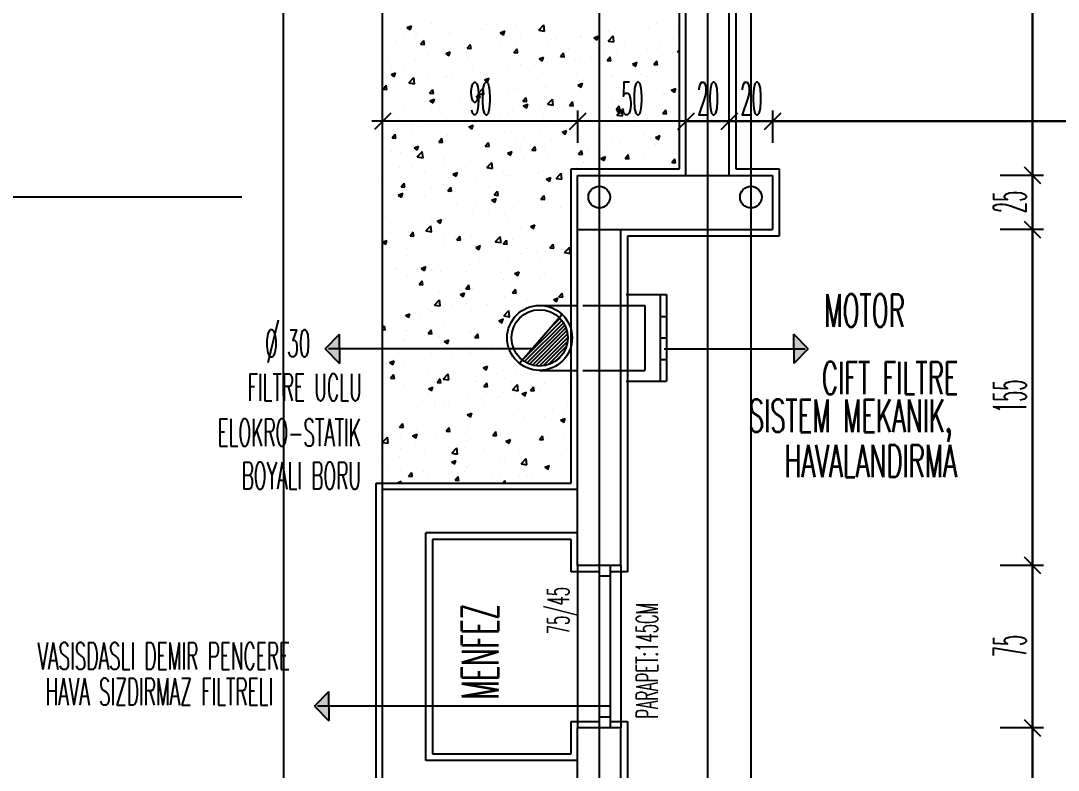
# Model space of a CAD drawing. Extents: x 78 to 306, y -397 to 18.
# Drawn here: x 271.0877 to 271.1835, y -396.6645 to -396.5953 of the extents above; entities that cross this region are included whole.
import ezdxf

# ---------------------------------------------------------------- set-up
doc = ezdxf.new("R2010")
doc.units = 0
doc.header["$LTSCALE"] = 0.5
doc.header["$MEASUREMENT"] = 0
doc.linetypes.add('DASHDOT2', pattern=[0.5, 0.25, -0.125, 0, -0.125])
doc.linetypes.add('DASHED', pattern=[0.75, 0.5, -0.25])
doc.layers.get('0').update_dxf_attribs({"linetype": 'CONTINUOUS'})
for name, color, linetype in [('AKS', 5, 'DASHDOT2'), ('ASHADE', 7, 'CONTINUOUS'), ('DUVAR', 6, 'CONTINUOUS'), ('INS.YAKL.', 30, 'CONTINUOUS'), ('KAPI', 1, 'CONTINUOUS'), ('KOLON', 4, 'CONTINUOUS'), ('MERDIVEN', 3, 'CONTINUOUS'), ('OLCU', 31, 'CONTINUOUS'), ('SIVA', 7, 'CONTINUOUS'), ('TARAMA', 8, 'CONTINUOUS')]:
    doc.layers.add(name, color=color, linetype=linetype)
doc.styles.add('ICMEKAN', font='romans.shx', dxfattribs={"width": 0.55, "height": 0.2})
doc.styles.add('OLCU', font='romans.shx', dxfattribs={"width": 0.6, "height": 0.125})
doc.styles.add('OLCUIC', font='ROMANS.SHX', dxfattribs={"width": 0.4, "height": 0.15})

msp = doc.modelspace()

# ---------------------------------------------------------------- hatches: boundary and pattern name
at = {"layer": 'KAPI', "ltscale": 1.4}
for points in [[(271.117177, -396.624202), (271.117177, -396.62556), (271.117177, -396.626918), (271.115847, -396.62556)], [(271.159111, -396.624202), (271.159111, -396.62556), (271.159111, -396.626918), (271.160441, -396.62556)], [(271.116177, -396.657202), (271.116177, -396.65856), (271.116177, -396.659918), (271.114847, -396.65856)]]:
    msp.add_hatch(color=256, dxfattribs=at).paths.add_polyline_path(points)

# ---------------------------------------------------------------- linework, layer by layer
at = {"color": 0, "linetype": 'ByBlock'}
for p, q in [((271.121894, -396.60381), (271.120394, -396.60531)), ((271.138394, -396.60531), (271.139894, -396.60381)), ((271.139894, -396.60381), (271.138394, -396.60531)), ((271.148394, -396.60531), (271.149894, -396.60381)), ((271.149894, -396.60381), (271.148394, -396.60531)), ((271.153894, -396.60381), (271.152394, -396.60531)), ((271.152394, -396.60531), (271.153894, -396.60381)), ((271.157894, -396.60381), (271.156394, -396.60531)), ((271.156394, -396.60531), (271.157894, -396.60381)), ((271.180394, -396.60881), (271.181894, -396.61031)), ((271.181894, -396.61031), (271.180394, -396.60881)), ((271.180394, -396.61381), (271.181894, -396.61531)), ((271.181894, -396.61531), (271.180394, -396.61381)), ((271.180394, -396.64481), (271.181894, -396.64631)), ((271.181894, -396.64631), (271.180394, -396.64481)), ((271.180394, -396.65981), (271.181894, -396.66131)), ((271.181894, -396.66131), (271.180394, -396.65981))]:
    msp.add_line(p, q, dxfattribs=at)
at = {"layer": 'AKS'}
for p, q in [((271.151144, -396.35156), (271.151144, -396.83956)), ((271.141144, -396.35556), (271.141144, -396.83556)), ((271.155144, -396.35556), (271.155144, -396.83556)), ((271.333144, -396.61156), (271.037144, -396.61156))]:
    msp.add_line(p, q, dxfattribs=at)
at = {"layer": 'ASHADE'}
for centre in [(271.141144, -396.61156), (271.155144, -396.61156)]:
    msp.add_circle(centre, 0.001, dxfattribs=at)
at = {"layer": 'DUVAR'}
for p, q in [((271.149144, -396.60956), (271.149144, -396.47156)), ((271.153144, -396.60956), (271.153144, -396.55456)), ((271.139144, -396.64556), (271.139144, -396.61456)), ((271.143144, -396.64556), (271.143144, -396.61456)), ((271.121144, -396.66756), (271.121144, -396.63856)), ((271.139144, -396.63856), (271.121144, -396.63856)), ((271.125144, -396.66356), (271.125144, -396.64256)), ((271.139144, -396.64256), (271.125144, -396.64256)), ((271.143144, -396.64556), (271.139144, -396.64556)), ((271.139144, -396.69356), (271.139144, -396.66056)), ((271.143144, -396.66056), (271.139144, -396.66056)), ((271.143144, -396.69356), (271.143144, -396.66056)), ((271.139144, -396.66356), (271.125144, -396.66356))]:
    msp.add_line(p, q, dxfattribs=at)
at = {"layer": 'INS.YAKL.', "linetype": 'DASHED', "ltscale": 0.5}
msp.add_line((271.112061, -396.893402), (271.11197, -396.458667), dxfattribs=at)
at = {"layer": 'KAPI'}
for p, q in [((271.143644, -396.62056), (271.147351, -396.62056)), ((271.14676, -396.62056), (271.14676, -396.62856)), ((271.147351, -396.62056), (271.147351, -396.62856)), ((271.14676, -396.622571), (271.147351, -396.622571)), ((271.110587, -396.626826), (271.11154, -396.62289)), ((271.14676, -396.62456), (271.147351, -396.62456)), ((271.14676, -396.626549), (271.147351, -396.626549)), ((271.143644, -396.62856), (271.147351, -396.62856)), ((271.139144, -396.64556), (271.139144, -396.66056)), ((271.141144, -396.64556), (271.141144, -396.66056)), ((271.142144, -396.64556), (271.142144, -396.66056)), ((271.143144, -396.64556), (271.143144, -396.66056)), ((271.142144, -396.64656), (271.141144, -396.64656)), ((271.142144, -396.65956), (271.141144, -396.65956))]:
    msp.add_line(p, q, dxfattribs=at)
at = {"layer": 'KAPI', "ltscale": 1.4}
for p, q in [((271.115847, -396.62556), (271.117177, -396.624202)), ((271.117177, -396.62556), (271.117177, -396.624202)), ((271.159111, -396.62556), (271.159111, -396.624202)), ((271.160441, -396.62556), (271.159111, -396.624202)), ((271.115847, -396.62556), (271.117177, -396.626918)), ((271.135144, -396.62556), (271.116144, -396.62556)), ((271.117177, -396.62556), (271.117177, -396.626918)), ((271.147144, -396.62556), (271.160144, -396.62556)), ((271.159111, -396.62556), (271.159111, -396.626918)), ((271.160441, -396.62556), (271.159111, -396.626918)), ((271.114847, -396.65856), (271.116177, -396.657202)), ((271.116177, -396.65856), (271.116177, -396.657202)), ((271.114847, -396.65856), (271.116177, -396.659918)), ((271.142144, -396.65856), (271.115144, -396.65856)), ((271.116177, -396.65856), (271.116177, -396.659918))]:
    msp.add_line(p, q, dxfattribs=at)
at = {"layer": 'KOLON'}
for p, q in [((271.139144, -396.61456), (271.139144, -396.60956)), ((271.139144, -396.60956), (271.157144, -396.60956)), ((271.157144, -396.60956), (271.157144, -396.61456)), ((271.139144, -396.61456), (271.157144, -396.61456))]:
    msp.add_line(p, q, dxfattribs=at)
at = {"layer": 'MERDIVEN'}
msp.add_line((271.121144, -396.63856), (271.121144, -396.59156), dxfattribs=at)
msp.add_circle((271.135644, -396.62456), 0.003, dxfattribs=at)
at = {"layer": 'OLCU', "ltscale": 1.4}
for p, q in [((271.181144, -396.45656), (271.181144, -396.73456)), ((271.181144, -396.60956), (271.181144, -396.55456)), ((271.139144, -396.60356), (271.139144, -396.60656)), ((271.157144, -396.60356), (271.157144, -396.60656)), ((271.547144, -396.60456), (271.120144, -396.60456)), ((271.139144, -396.60456), (271.121144, -396.60456)), ((271.149144, -396.60456), (271.139144, -396.60456)), ((271.149144, -396.60456), (271.153144, -396.60456)), ((271.153144, -396.60456), (271.157144, -396.60456)), ((271.157144, -396.60456), (271.230144, -396.60456)), ((271.182144, -396.60956), (271.178144, -396.60956)), ((271.181144, -396.61456), (271.181144, -396.60956)), ((271.182144, -396.61456), (271.178144, -396.61456)), ((271.181144, -396.64556), (271.181144, -396.61456)), ((271.182144, -396.64556), (271.178144, -396.64556)), ((271.181144, -396.66056), (271.181144, -396.64556)), ((271.182144, -396.66056), (271.178144, -396.66056)), ((271.181144, -396.69356), (271.181144, -396.66056))]:
    msp.add_line(p, q, dxfattribs=at)
at = {"layer": 'SIVA', "ltscale": 1.4}
for p, q in [((271.148544, -396.60896), (271.148544, -396.47156)), ((271.153744, -396.55516), (271.153744, -396.60896)), ((271.138544, -396.61456), (271.138544, -396.60896)), ((271.138544, -396.60896), (271.148544, -396.60896)), ((271.153744, -396.60896), (271.157744, -396.60896)), ((271.157744, -396.60896), (271.157744, -396.61516)), ((271.138544, -396.63796), (271.138544, -396.61456)), ((271.157744, -396.61516), (271.143744, -396.61516)), ((271.143744, -396.61516), (271.143744, -396.64616)), ((271.120544, -396.66816), (271.120544, -396.63796)), ((271.120544, -396.63796), (271.138544, -396.63796)), ((271.138544, -396.64316), (271.125744, -396.64316)), ((271.125744, -396.64316), (271.125744, -396.66296)), ((271.138544, -396.64616), (271.138544, -396.64316)), ((271.141144, -396.64616), (271.138544, -396.64616)), ((271.143744, -396.64616), (271.142144, -396.64616)), ((271.138544, -396.66296), (271.138544, -396.65996)), ((271.138544, -396.65996), (271.141144, -396.65996)), ((271.142144, -396.65996), (271.143744, -396.65996)), ((271.143744, -396.65996), (271.143744, -396.69296)), ((271.125744, -396.66296), (271.138544, -396.66296))]:
    msp.add_line(p, q, dxfattribs=at)
at = {"layer": 'TARAMA'}
for p, q in [((271.121172, -396.595317), (271.121172, -396.595317)), ((271.123388, -396.595904), (271.123808, -396.595743)), ((271.123388, -396.595904), (271.123687, -396.596105)), ((271.123681, -396.596107), (271.123802, -396.595744)), ((271.125701, -396.595582), (271.125701, -396.595582)), ((271.128455, -396.595901), (271.128455, -396.595901)), ((271.130728, -396.595602), (271.130728, -396.595602)), ((271.133443, -396.595608), (271.133443, -396.595608)), ((271.135565, -396.596159), (271.136032, -396.595672)), ((271.136093, -396.596242), (271.136027, -396.595672)), ((271.144277, -396.595976), (271.144277, -396.595976)), ((271.145678, -396.595926), (271.145678, -396.595926)), ((271.146448, -396.595558), (271.146448, -396.595558)), ((271.148066, -396.595478), (271.148066, -396.595478)), ((271.122202, -396.596183), (271.122202, -396.596183)), ((271.123164, -396.596597), (271.123164, -396.596597)), ((271.124215, -396.596864), (271.124215, -396.596864)), ((271.124253, -396.59646), (271.124253, -396.59646)), ((271.126953, -396.596098), (271.126953, -396.596098)), ((271.127296, -396.596442), (271.127296, -396.596442)), ((271.127456, -396.596596), (271.127456, -396.596596)), ((271.130326, -396.596058), (271.130326, -396.596058)), ((271.130659, -396.596731), (271.130659, -396.596731)), ((271.132011, -396.596385), (271.132431, -396.596223)), ((271.132011, -396.596385), (271.132309, -396.596586)), ((271.132304, -396.596587), (271.132425, -396.596225)), ((271.133862, -396.596866), (271.133862, -396.596866)), ((271.135565, -396.596159), (271.136099, -396.596242)), ((271.13945, -396.59676), (271.13945, -396.59676)), ((271.139481, -396.596799), (271.139481, -396.596799)), ((271.140502, -396.596473), (271.140502, -396.596473)), ((271.140634, -396.596865), (271.141054, -396.596704)), ((271.140634, -396.596865), (271.140932, -396.597066)), ((271.140926, -396.597068), (271.141048, -396.596705)), ((271.141969, -396.597152), (271.142436, -396.596665)), ((271.142004, -396.596276), (271.142004, -396.596276)), ((271.142496, -396.597235), (271.14243, -396.596665)), ((271.142597, -396.596349), (271.142597, -396.596349)), ((271.142949, -396.596159), (271.142949, -396.596159)), ((271.147886, -396.596876), (271.147886, -396.596876)), ((271.122315, -396.597131), (271.122315, -396.597131)), ((271.124657, -396.597451), (271.124946, -396.597107)), ((271.124657, -396.597451), (271.125015, -396.597483)), ((271.125009, -396.597484), (271.12494, -396.597108)), ((271.125518, -396.597266), (271.125518, -396.597266)), ((271.128721, -396.597402), (271.128721, -396.597402)), ((271.12896, -396.597828), (271.129249, -396.597483)), ((271.12896, -396.597828), (271.129319, -396.597859)), ((271.129313, -396.59786), (271.129244, -396.597484)), ((271.131924, -396.597537), (271.131924, -396.597537)), ((271.132939, -396.597469), (271.132939, -396.597469)), ((271.133264, -396.598204), (271.133553, -396.59786)), ((271.13337, -396.597605), (271.13337, -396.597605)), ((271.133617, -396.598237), (271.133547, -396.597861)), ((271.134441, -396.597271), (271.134441, -396.597271)), ((271.135127, -396.597672), (271.135127, -396.597672)), ((271.135951, -396.59736), (271.135951, -396.59736)), ((271.13645, -396.597183), (271.13645, -396.597183)), ((271.136713, -396.596972), (271.136713, -396.596972)), ((271.137065, -396.597002), (271.137065, -396.597002)), ((271.13833, -396.597808), (271.13833, -396.597808)), ((271.140268, -396.597137), (271.140268, -396.597137)), ((271.141969, -396.597152), (271.142502, -396.597235)), ((271.143471, -396.597272), (271.143471, -396.597272)), ((271.144387, -396.597476), (271.144387, -396.597476)), ((271.146488, -396.597844), (271.146488, -396.597844)), ((271.146674, -396.597408), (271.146674, -396.597408)), ((271.14799, -396.597646), (271.14799, -396.597646)), ((271.124142, -396.598862), (271.124142, -396.598862)), ((271.125375, -396.598465), (271.125375, -396.598465)), ((271.126877, -396.598267), (271.126877, -396.598267)), ((271.12697, -396.59832), (271.12739, -396.598159)), ((271.12697, -396.59832), (271.127268, -396.598521)), ((271.127223, -396.598439), (271.127223, -396.598439)), ((271.127262, -396.598522), (271.127384, -396.59816)), ((271.128952, -396.598562), (271.128952, -396.598562)), ((271.129149, -396.597968), (271.129149, -396.597968)), ((271.130253, -396.598055), (271.130253, -396.598055)), ((271.132452, -396.597961), (271.132452, -396.597961)), ((271.133264, -396.598204), (271.133622, -396.598236)), ((271.135592, -396.5988), (271.136012, -396.598639)), ((271.135592, -396.5988), (271.135891, -396.599002)), ((271.135885, -396.599003), (271.136007, -396.59864)), ((271.137388, -396.598678), (271.137388, -396.598678)), ((271.137567, -396.598581), (271.137857, -396.598236)), ((271.137567, -396.598581), (271.137926, -396.598612)), ((271.13792, -396.598613), (271.137851, -396.598237)), ((271.138924, -396.59884), (271.138924, -396.59884)), ((271.139408, -396.598796), (271.139408, -396.598796)), ((271.140426, -396.598642), (271.140426, -396.598642)), ((271.140887, -396.598077), (271.140887, -396.598077)), ((271.141533, -396.597943), (271.141533, -396.597943)), ((271.141871, -396.598957), (271.14216, -396.598613)), ((271.142224, -396.59899), (271.142154, -396.598614)), ((271.142524, -396.598346), (271.142524, -396.598346)), ((271.142698, -396.598343), (271.142698, -396.598343)), ((271.144736, -396.598078), (271.144736, -396.598078)), ((271.145605, -396.597924), (271.145605, -396.597924)), ((271.147939, -396.598214), (271.147939, -396.598214)), ((271.148372, -396.598145), (271.148544, -396.597966)), ((271.148372, -396.598145), (271.148544, -396.598172)), ((271.121586, -396.598964), (271.121586, -396.598964)), ((271.121954, -396.599763), (271.121954, -396.599763)), ((271.12306, -396.59951), (271.12306, -396.59951)), ((271.125453, -396.599162), (271.125453, -396.599162)), ((271.126262, -396.599646), (271.126262, -396.599646)), ((271.129465, -396.599781), (271.129465, -396.599781)), ((271.132862, -396.599638), (271.132862, -396.599638)), ((271.133297, -396.599603), (271.133297, -396.599603)), ((271.133889, -396.599278), (271.133889, -396.599278)), ((271.135135, -396.599339), (271.135135, -396.599339)), ((271.136377, -396.59918), (271.136377, -396.59918)), ((271.141871, -396.598957), (271.142229, -396.598989)), ((271.144215, -396.599281), (271.144635, -396.59912)), ((271.144215, -396.599281), (271.144514, -396.599482)), ((271.144508, -396.599483), (271.144629, -396.599121)), ((271.146174, -396.599334), (271.146464, -396.598989)), ((271.146174, -396.599334), (271.146533, -396.599365)), ((271.146527, -396.599366), (271.146458, -396.59899)), ((271.146678, -396.599576), (271.146678, -396.599576)), ((271.121928, -396.600255), (271.122348, -396.600094)), ((271.121928, -396.600255), (271.122227, -396.600456)), ((271.122221, -396.600458), (271.122343, -396.600095)), ((271.123554, -396.60101), (271.124021, -396.600523)), ((271.124082, -396.601093), (271.124015, -396.600523)), ((271.125299, -396.600634), (271.125299, -396.600634)), ((271.126891, -396.60048), (271.126891, -396.60048)), ((271.12715, -396.600437), (271.12715, -396.600437)), ((271.127571, -396.600335), (271.127571, -396.600335)), ((271.13018, -396.600053), (271.13018, -396.600053)), ((271.13039, -396.599879), (271.13039, -396.599879)), ((271.130551, -396.600736), (271.130971, -396.600574)), ((271.130551, -396.600736), (271.130849, -396.600937)), ((271.130844, -396.600938), (271.130965, -396.600576)), ((271.13136, -396.599836), (271.13136, -396.599836)), ((271.132668, -396.599916), (271.132668, -396.599916)), ((271.135871, -396.600052), (271.135871, -396.600052)), ((271.139074, -396.600187), (271.139074, -396.600187)), ((271.13968, -396.600777), (271.13968, -396.600777)), ((271.14112, -396.600709), (271.14112, -396.600709)), ((271.142277, -396.600322), (271.142277, -396.600322)), ((271.142451, -396.600344), (271.142451, -396.600344)), ((271.143179, -396.600177), (271.143179, -396.600177)), ((271.144909, -396.600211), (271.144909, -396.600211)), ((271.14548, -396.600458), (271.14548, -396.600458)), ((271.145532, -396.599921), (271.145532, -396.599921)), ((271.146411, -396.600013), (271.146411, -396.600013)), ((271.121186, -396.601588), (271.121475, -396.601243)), ((271.121186, -396.601588), (271.121544, -396.601619)), ((271.121538, -396.601621), (271.121469, -396.601244)), ((271.123392, -396.60108), (271.123392, -396.60108)), ((271.123554, -396.60101), (271.124087, -396.601093)), ((271.123797, -396.600831), (271.123797, -396.600831)), ((271.124069, -396.600859), (271.124069, -396.600859)), ((271.125489, -396.601964), (271.125778, -396.60162)), ((271.125842, -396.601997), (271.125773, -396.601621)), ((271.129957, -396.602003), (271.130425, -396.601516)), ((271.130485, -396.602086), (271.130419, -396.601517)), ((271.133224, -396.6016), (271.133224, -396.6016)), ((271.133556, -396.601705), (271.133556, -396.601705)), ((271.136181, -396.601378), (271.136181, -396.601378)), ((271.136304, -396.601178), (271.136304, -396.601178)), ((271.137346, -396.601206), (271.137346, -396.601206)), ((271.138848, -396.601009), (271.138848, -396.601009)), ((271.139174, -396.601216), (271.139594, -396.601055)), ((271.139174, -396.601216), (271.139472, -396.601417)), ((271.139335, -396.600793), (271.139335, -396.600793)), ((271.139466, -396.601419), (271.139588, -396.601056)), ((271.147797, -396.601697), (271.148217, -396.601535)), ((271.147797, -396.601697), (271.148095, -396.601898)), ((271.148089, -396.601899), (271.148211, -396.601537)), ((271.14849, -396.601534), (271.14849, -396.601534)), ((271.121891, -396.602576), (271.121891, -396.602576)), ((271.125489, -396.601964), (271.125848, -396.601996)), ((271.12551, -396.602671), (271.12593, -396.602509)), ((271.12551, -396.602671), (271.125808, -396.602872)), ((271.125802, -396.602873), (271.125924, -396.602511)), ((271.127077, -396.602434), (271.127077, -396.602434)), ((271.129182, -396.602579), (271.129182, -396.602579)), ((271.129782, -396.602202), (271.129782, -396.602202)), ((271.129793, -396.602341), (271.130082, -396.601996)), ((271.129793, -396.602341), (271.130151, -396.602372)), ((271.129957, -396.602003), (271.130491, -396.602086)), ((271.130146, -396.602374), (271.130076, -396.601997)), ((271.130107, -396.60205), (271.130107, -396.60205)), ((271.131284, -396.602004), (271.131284, -396.602004)), ((271.132682, -396.601979), (271.132682, -396.601979)), ((271.134096, -396.602717), (271.134385, -396.602373)), ((271.134449, -396.60275), (271.13438, -396.602374)), ((271.136361, -396.602997), (271.136828, -396.60251)), ((271.136888, -396.603079), (271.136822, -396.60251)), ((271.142378, -396.602341), (271.142378, -396.602341)), ((271.143331, -396.602577), (271.143331, -396.602577)), ((271.144833, -396.602379), (271.144833, -396.602379)), ((271.145459, -396.601919), (271.145459, -396.601919)), ((271.147105, -396.60208), (271.147105, -396.60208)), ((271.122218, -396.603198), (271.122218, -396.603198)), ((271.123156, -396.603382), (271.123156, -396.603382)), ((271.12372, -396.603), (271.12372, -396.603)), ((271.123996, -396.602856), (271.123996, -396.602856)), ((271.125094, -396.602712), (271.125094, -396.602712)), ((271.125683, -396.60318), (271.125683, -396.60318)), ((271.125993, -396.602701), (271.125993, -396.602701)), ((271.126359, -396.603517), (271.126359, -396.603517)), ((271.128297, -396.602847), (271.128297, -396.602847)), ((271.129562, -396.603653), (271.129562, -396.603653)), ((271.1315, -396.602982), (271.1315, -396.602982)), ((271.133151, -396.603597), (271.133151, -396.603597)), ((271.134096, -396.602717), (271.134455, -396.602749)), ((271.134132, -396.603151), (271.134553, -396.60299)), ((271.134132, -396.603151), (271.134431, -396.603353)), ((271.134425, -396.603354), (271.134547, -396.602991)), ((271.134703, -396.603117), (271.134703, -396.603117)), ((271.135767, -396.603573), (271.135767, -396.603573)), ((271.136231, -396.603175), (271.136231, -396.603175)), ((271.136361, -396.602997), (271.136894, -396.603079)), ((271.137269, -396.603375), (271.137269, -396.603375)), ((271.137906, -396.603253), (271.137906, -396.603253)), ((271.1384, -396.603094), (271.138689, -396.602749)), ((271.1384, -396.603094), (271.138758, -396.603125)), ((271.138753, -396.603127), (271.138683, -396.60275)), ((271.139262, -396.602791), (271.139262, -396.602791)), ((271.139542, -396.603076), (271.139542, -396.603076)), ((271.141109, -396.603388), (271.141109, -396.603388)), ((271.142703, -396.60347), (271.142993, -396.603126)), ((271.142703, -396.60347), (271.143062, -396.603502)), ((271.142755, -396.603632), (271.143175, -396.603471)), ((271.142755, -396.603632), (271.143054, -396.603833)), ((271.142764, -396.60399), (271.143231, -396.603503)), ((271.143056, -396.603503), (271.142987, -396.603127)), ((271.143048, -396.603834), (271.14317, -396.603472)), ((271.143292, -396.604073), (271.143226, -396.603503)), ((271.144312, -396.603523), (271.144312, -396.603523)), ((271.14643, -396.603156), (271.14643, -396.603156)), ((271.147007, -396.603847), (271.147296, -396.603502)), ((271.14736, -396.60388), (271.14729, -396.603504)), ((271.148417, -396.603532), (271.148417, -396.603532)), ((271.122184, -396.603781), (271.122184, -396.603781)), ((271.127004, -396.604431), (271.127004, -396.604431)), ((271.128203, -396.604569), (271.128203, -396.604569)), ((271.129706, -396.604371), (271.129706, -396.604371)), ((271.130034, -396.604047), (271.130034, -396.604047)), ((271.131978, -396.604072), (271.131978, -396.604072)), ((271.132765, -396.603788), (271.132765, -396.603788)), ((271.135968, -396.603923), (271.135968, -396.603923)), ((271.139171, -396.604059), (271.139171, -396.604059)), ((271.139432, -396.604357), (271.139432, -396.604357)), ((271.142305, -396.604338), (271.142305, -396.604338)), ((271.142374, -396.604194), (271.142374, -396.604194)), ((271.142764, -396.60399), (271.143298, -396.604072)), ((271.142931, -396.603757), (271.142931, -396.603757)), ((271.145386, -396.603916), (271.145386, -396.603916)), ((271.145527, -396.604447), (271.145527, -396.604447)), ((271.145577, -396.604329), (271.145577, -396.604329)), ((271.147007, -396.603847), (271.147366, -396.603878)), ((271.147515, -396.603659), (271.147515, -396.603659)), ((271.147868, -396.604474), (271.147868, -396.604474)), ((271.122142, -396.605367), (271.122142, -396.605367)), ((271.123923, -396.604854), (271.123923, -396.604854)), ((271.124414, -396.605067), (271.124414, -396.605067)), ((271.129091, -396.605086), (271.129511, -396.604925)), ((271.129091, -396.605086), (271.12939, -396.605288)), ((271.129384, -396.605289), (271.129505, -396.604926)), ((271.132434, -396.605559), (271.132434, -396.605559)), ((271.135933, -396.604958), (271.135933, -396.604958)), ((271.136158, -396.605172), (271.136158, -396.605172)), ((271.137714, -396.605567), (271.138134, -396.605406)), ((271.137714, -396.605567), (271.138012, -396.605768)), ((271.137963, -396.605442), (271.137963, -396.605442)), ((271.138007, -396.60577), (271.138128, -396.605407)), ((271.139189, -396.604788), (271.139189, -396.604788)), ((271.141753, -396.604943), (271.141753, -396.604943)), ((271.143255, -396.604746), (271.143255, -396.604746)), ((271.144369, -396.605074), (271.144369, -396.605074)), ((271.148344, -396.605529), (271.148344, -396.605529)), ((271.122018, -396.606101), (271.122307, -396.605756)), ((271.122018, -396.606101), (271.122377, -396.606132)), ((271.122371, -396.606134), (271.122302, -396.605758)), ((271.1239, -396.605761), (271.1239, -396.605761)), ((271.126322, -396.606478), (271.126611, -396.606133)), ((271.126322, -396.606478), (271.12668, -396.606509)), ((271.126674, -396.60651), (271.126605, -396.606134)), ((271.126931, -396.606429), (271.126931, -396.606429)), ((271.127103, -396.605897), (271.127103, -396.605897)), ((271.128935, -396.606159), (271.128935, -396.606159)), ((271.129961, -396.606045), (271.129961, -396.606045)), ((271.130306, -396.606032), (271.130306, -396.606032)), ((271.130399, -396.606438), (271.130399, -396.606438)), ((271.130625, -396.606854), (271.130914, -396.606509)), ((271.130978, -396.606887), (271.130909, -396.606511)), ((271.133078, -396.605595), (271.133078, -396.605595)), ((271.133509, -396.606167), (271.133509, -396.606167)), ((271.134189, -396.605939), (271.134189, -396.605939)), ((271.135691, -396.605742), (271.135691, -396.605742)), ((271.136712, -396.606303), (271.136712, -396.606303)), ((271.137371, -396.606275), (271.137371, -396.606275)), ((271.139915, -396.606438), (271.139915, -396.606438)), ((271.14087, -396.605675), (271.14087, -396.605675)), ((271.142232, -396.606336), (271.142232, -396.606336)), ((271.145313, -396.605913), (271.145313, -396.605913)), ((271.146337, -396.606047), (271.146757, -396.605886)), ((271.146337, -396.606047), (271.146635, -396.606249)), ((271.146629, -396.60625), (271.146751, -396.605888)), ((271.147738, -396.606314), (271.147738, -396.606314)), ((271.121936, -396.607361), (271.121936, -396.607361)), ((271.122836, -396.607434), (271.122836, -396.607434)), ((271.12385, -396.606851), (271.12385, -396.606851)), ((271.12405, -396.607022), (271.12447, -396.60686)), ((271.12405, -396.607022), (271.124348, -396.607223)), ((271.124342, -396.607224), (271.124464, -396.606862)), ((271.124349, -396.607848), (271.124817, -396.607361)), ((271.124877, -396.607931), (271.124811, -396.607361)), ((271.125436, -396.60676), (271.125436, -396.60676)), ((271.126625, -396.606935), (271.126625, -396.606935)), ((271.128127, -396.606737), (271.128127, -396.606737)), ((271.130372, -396.607477), (271.130372, -396.607477)), ((271.130625, -396.606854), (271.130984, -396.606885)), ((271.132673, -396.607502), (271.133093, -396.607341)), ((271.132965, -396.607705), (271.133087, -396.607342)), ((271.133872, -396.606876), (271.133872, -396.606876)), ((271.134929, -396.607231), (271.135218, -396.606886)), ((271.134929, -396.607231), (271.135287, -396.607262)), ((271.135282, -396.607263), (271.135212, -396.606887)), ((271.136085, -396.60717), (271.136085, -396.60717)), ((271.139116, -396.606786), (271.139116, -396.606786)), ((271.139232, -396.607607), (271.139522, -396.607262)), ((271.139585, -396.60764), (271.139516, -396.607264)), ((271.140174, -396.60731), (271.140174, -396.60731)), ((271.141676, -396.607112), (271.141676, -396.607112)), ((271.143118, -396.606573), (271.143118, -396.606573)), ((271.143949, -396.606813), (271.143949, -396.606813)), ((271.146321, -396.606709), (271.146321, -396.606709)), ((271.14666, -396.607174), (271.14666, -396.607174)), ((271.124349, -396.607848), (271.124883, -396.607931)), ((271.126858, -396.608426), (271.126858, -396.608426)), ((271.126873, -396.608077), (271.126873, -396.608077)), ((271.129888, -396.608042), (271.129888, -396.608042)), ((271.130753, -396.608841), (271.13122, -396.608354)), ((271.13128, -396.608924), (271.131214, -396.608354)), ((271.13261, -396.608306), (271.13261, -396.608306)), ((271.132673, -396.607502), (271.132971, -396.607703)), ((271.133005, -396.607592), (271.133005, -396.607592)), ((271.134112, -396.608108), (271.134112, -396.608108)), ((271.136385, -396.607809), (271.136385, -396.607809)), ((271.139232, -396.607607), (271.139591, -396.607638)), ((271.139662, -396.608375), (271.139662, -396.608375)), ((271.141295, -396.607983), (271.141715, -396.607821)), ((271.141295, -396.607983), (271.141594, -396.608184)), ((271.141588, -396.608185), (271.14171, -396.607823)), ((271.142159, -396.608333), (271.142159, -396.608333)), ((271.143161, -396.607775), (271.143161, -396.607775)), ((271.143536, -396.607984), (271.143825, -396.607639)), ((271.143536, -396.607984), (271.143894, -396.608015)), ((271.143889, -396.608016), (271.143819, -396.60764)), ((271.14524, -396.607911), (271.14524, -396.607911)), ((271.147839, -396.60836), (271.148129, -396.608015)), ((271.147839, -396.60836), (271.148198, -396.608391)), ((271.148192, -396.608393), (271.148123, -396.608017)), ((271.148271, -396.607526), (271.148271, -396.607526)), ((271.122732, -396.608827), (271.122732, -396.608827)), ((271.123374, -396.608678), (271.123374, -396.608678)), ((271.123777, -396.608849), (271.123777, -396.608849)), ((271.125047, -396.609302), (271.125047, -396.609302)), ((271.125935, -396.608963), (271.125935, -396.608963)), ((271.126549, -396.609104), (271.126549, -396.609104)), ((271.127631, -396.609437), (271.128051, -396.609276)), ((271.127924, -396.60964), (271.128046, -396.609277)), ((271.128821, -396.608805), (271.128821, -396.608805)), ((271.129138, -396.609098), (271.129138, -396.609098)), ((271.130753, -396.608841), (271.131286, -396.608924)), ((271.132341, -396.609233), (271.132341, -396.609233)), ((271.135544, -396.609369), (271.135544, -396.609369)), ((271.136012, -396.609167), (271.136012, -396.609167)), ((271.136163, -396.608976), (271.136163, -396.608976)), ((271.137156, -396.609834), (271.137623, -396.609347)), ((271.137684, -396.609917), (271.137618, -396.609347)), ((271.139043, -396.608783), (271.139043, -396.608783)), ((271.146159, -396.608681), (271.146159, -396.608681)), ((271.147661, -396.608483), (271.147661, -396.608483)), ((271.121257, -396.6098), (271.121257, -396.6098)), ((271.122851, -396.610614), (271.12314, -396.610269)), ((271.123203, -396.610647), (271.123134, -396.610271)), ((271.123997, -396.609633), (271.123997, -396.609633)), ((271.1272, -396.609769), (271.1272, -396.609769)), ((271.127631, -396.609437), (271.12793, -396.609639)), ((271.129165, -396.610177), (271.129165, -396.610177)), ((271.129815, -396.610039), (271.129815, -396.610039)), ((271.130403, -396.609904), (271.130403, -396.609904)), ((271.132664, -396.609576), (271.132664, -396.609576)), ((271.132932, -396.609589), (271.132932, -396.609589)), ((271.133606, -396.610039), (271.133606, -396.610039)), ((271.134806, -396.610175), (271.134806, -396.610175)), ((271.136254, -396.609918), (271.136674, -396.609757)), ((271.136254, -396.609918), (271.136552, -396.610119)), ((271.136547, -396.61012), (271.136668, -396.609758)), ((271.136809, -396.610175), (271.136809, -396.610175)), ((271.137156, -396.609834), (271.13769, -396.609917)), ((271.12259, -396.611373), (271.12301, -396.611211)), ((271.122851, -396.610614), (271.123209, -396.610646)), ((271.122883, -396.611575), (271.123004, -396.611213)), ((271.123704, -396.610846), (271.123704, -396.610846)), ((271.125666, -396.610778), (271.125666, -396.610778)), ((271.126785, -396.610423), (271.126785, -396.610423)), ((271.127154, -396.610991), (271.127443, -396.610646)), ((271.127154, -396.610991), (271.127513, -396.611022)), ((271.127243, -396.611171), (271.127243, -396.611171)), ((271.127507, -396.611023), (271.127438, -396.610647)), ((271.131032, -396.610672), (271.131032, -396.610672)), ((271.131458, -396.611367), (271.131747, -396.611022)), ((271.131811, -396.6114), (271.131741, -396.611024)), ((271.132534, -396.610474), (271.132534, -396.610474)), ((271.135939, -396.611164), (271.135939, -396.611164)), ((271.121538, -396.611877), (271.121538, -396.611877)), ((271.122167, -396.611378), (271.122167, -396.611378)), ((271.12259, -396.611373), (271.122888, -396.611574)), ((271.123468, -396.611668), (271.123468, -396.611668)), ((271.124741, -396.612013), (271.124741, -396.612013)), ((271.12497, -396.61147), (271.12497, -396.61147)), ((271.127944, -396.612148), (271.127944, -396.612148)), ((271.129743, -396.612037), (271.129743, -396.612037)), ((271.131213, -396.611853), (271.131633, -396.611692)), ((271.131213, -396.611853), (271.131511, -396.612054)), ((271.131458, -396.611367), (271.131816, -396.611399)), ((271.131505, -396.612056), (271.131627, -396.611693)), ((271.132859, -396.611587), (271.132859, -396.611587)), ((271.135761, -396.611744), (271.13605, -396.611399)), ((271.135761, -396.611744), (271.13612, -396.611775)), ((271.136114, -396.611776), (271.136045, -396.6114)), ((271.137017, -396.612043), (271.137017, -396.612043)), ((271.138519, -396.611845), (271.138519, -396.611845)), ((271.123631, -396.612843), (271.123631, -396.612843)), ((271.126712, -396.612421), (271.126712, -396.612421)), ((271.129454, -396.613039), (271.129454, -396.613039)), ((271.130956, -396.612841), (271.130956, -396.612841)), ((271.131147, -396.612283), (271.131147, -396.612283)), ((271.132416, -396.613156), (271.132416, -396.613156)), ((271.133228, -396.612542), (271.133228, -396.612542)), ((271.13435, -396.612419), (271.13435, -396.612419)), ((271.135867, -396.613162), (271.135867, -396.613162)), ((271.135915, -396.612556), (271.135915, -396.612556)), ((271.137553, -396.612554), (271.137553, -396.612554)), ((271.12189, -396.614034), (271.12189, -396.614034)), ((271.123392, -396.613837), (271.123392, -396.613837)), ((271.125664, -396.613538), (271.125664, -396.613538)), ((271.126171, -396.613788), (271.126591, -396.613627)), ((271.126171, -396.613788), (271.12647, -396.61399)), ((271.126464, -396.613991), (271.126586, -396.613628)), ((271.128917, -396.613757), (271.128917, -396.613757)), ((271.12967, -396.614034), (271.12967, -396.614034)), ((271.132786, -396.613584), (271.132786, -396.613584)), ((271.134794, -396.614269), (271.135214, -396.614108)), ((271.135087, -396.614471), (271.135208, -396.614109)), ((271.137353, -396.613873), (271.137353, -396.613873)), ((271.121919, -396.614958), (271.121919, -396.614958)), ((271.123558, -396.614841), (271.123558, -396.614841)), ((271.123573, -396.615078), (271.123573, -396.615078)), ((271.123683, -396.615127), (271.123972, -396.614783)), ((271.123683, -396.615127), (271.124042, -396.615159)), ((271.124036, -396.61516), (271.123967, -396.614784)), ((271.125145, -396.614686), (271.125612, -396.614199)), ((271.125145, -396.614686), (271.125678, -396.614769)), ((271.125418, -396.614358), (271.125418, -396.614358)), ((271.125672, -396.614769), (271.125606, -396.614199)), ((271.126639, -396.614418), (271.126639, -396.614418)), ((271.130355, -396.615074), (271.130355, -396.615074)), ((271.13165, -396.614908), (271.13165, -396.614908)), ((271.133854, -396.614474), (271.133854, -396.614474)), ((271.134794, -396.614269), (271.135093, -396.61447)), ((271.135439, -396.614409), (271.135439, -396.614409)), ((271.136941, -396.614212), (271.136941, -396.614212)), ((271.121144, -396.615718), (271.12155, -396.615562)), ((271.121144, -396.615733), (271.121428, -396.615925)), ((271.121423, -396.615926), (271.121544, -396.615563)), ((271.121635, -396.615749), (271.121635, -396.615749)), ((271.124086, -396.615904), (271.124086, -396.615904)), ((271.124838, -396.615884), (271.124838, -396.615884)), ((271.126776, -396.615214), (271.126776, -396.615214)), ((271.126856, -396.615675), (271.126856, -396.615675)), ((271.127875, -396.615405), (271.127875, -396.615405)), ((271.127987, -396.615504), (271.128276, -396.615159)), ((271.127987, -396.615504), (271.128345, -396.615535)), ((271.128041, -396.61602), (271.128041, -396.61602)), ((271.12834, -396.615536), (271.12827, -396.61516)), ((271.129377, -396.615207), (271.129377, -396.615207)), ((271.129597, -396.616031), (271.129597, -396.616031)), ((271.129753, -396.616204), (271.130173, -396.616043)), ((271.129979, -396.615349), (271.129979, -396.615349)), ((271.130045, -396.616407), (271.130167, -396.616044)), ((271.131548, -396.615679), (271.132015, -396.615192)), ((271.131548, -396.615679), (271.132082, -396.615762)), ((271.132076, -396.615762), (271.13201, -396.615192)), ((271.13229, -396.61588), (271.132579, -396.615536)), ((271.13229, -396.61588), (271.132649, -396.615912)), ((271.132643, -396.615913), (271.132574, -396.615537)), ((271.132713, -396.615582), (271.132713, -396.615582)), ((271.133182, -396.615484), (271.133182, -396.615484)), ((271.135794, -396.615159), (271.135794, -396.615159)), ((271.136384, -396.61562), (271.136384, -396.61562)), ((271.136594, -396.616257), (271.136883, -396.615912)), ((271.136947, -396.61629), (271.136877, -396.615913)), ((271.121813, -396.616203), (271.121813, -396.616203)), ((271.123356, -396.616276), (271.123356, -396.616276)), ((271.123485, -396.616838), (271.123485, -396.616838)), ((271.126566, -396.616416), (271.126566, -396.616416)), ((271.129753, -396.616204), (271.130051, -396.616405)), ((271.131244, -396.616155), (271.131244, -396.616155)), ((271.13386, -396.616776), (271.13386, -396.616776)), ((271.134447, -396.61629), (271.134447, -396.61629)), ((271.135362, -396.616578), (271.135362, -396.616578)), ((271.136145, -396.616574), (271.136145, -396.616574)), ((271.136594, -396.616257), (271.136952, -396.616288)), ((271.137635, -396.616279), (271.137635, -396.616279)), ((271.13765, -396.616426), (271.13765, -396.616426)), ((271.137952, -396.616672), (271.138419, -396.616185)), ((271.137952, -396.616672), (271.138485, -396.616755)), ((271.138376, -396.616684), (271.138544, -396.61662)), ((271.138376, -396.616684), (271.138544, -396.616798)), ((271.138479, -396.616755), (271.138413, -396.616185)), ((271.124711, -396.618139), (271.125132, -396.617978)), ((271.125004, -396.618342), (271.125126, -396.617979)), ((271.126297, -396.617772), (271.126297, -396.617772)), ((271.127799, -396.617574), (271.127799, -396.617574)), ((271.129147, -396.617775), (271.129147, -396.617775)), ((271.130071, -396.617275), (271.130071, -396.617275)), ((271.13264, -396.617579), (271.13264, -396.617579)), ((271.132646, -396.617174), (271.132646, -396.617174)), ((271.135721, -396.617156), (271.135721, -396.617156)), ((271.122149, -396.618976), (271.122149, -396.618976)), ((271.122379, -396.618128), (271.122379, -396.618128)), ((271.122507, -396.61827), (271.122507, -396.61827)), ((271.123412, -396.618835), (271.123412, -396.618835)), ((271.124711, -396.618139), (271.12501, -396.61834)), ((271.125582, -396.618264), (271.125582, -396.618264)), ((271.125648, -396.618375), (271.125648, -396.618375)), ((271.126493, -396.618413), (271.126493, -396.618413)), ((271.128785, -396.618399), (271.128785, -396.618399)), ((271.129524, -396.618029), (271.129524, -396.618029)), ((271.131988, -396.618534), (271.131988, -396.618534)), ((271.133334, -396.61862), (271.133754, -396.618458)), ((271.133334, -396.61862), (271.133633, -396.618821)), ((271.133627, -396.618822), (271.133749, -396.61846)), ((271.133784, -396.618945), (271.133784, -396.618945)), ((271.135191, -396.61867), (271.135191, -396.61867)), ((271.136056, -396.618645), (271.136056, -396.618645)), ((271.138394, -396.618805), (271.138394, -396.618805)), ((271.124516, -396.61964), (271.124805, -396.619296)), ((271.124516, -396.61964), (271.124874, -396.619672)), ((271.124868, -396.619673), (271.124799, -396.619297)), ((271.128493, -396.619641), (271.128493, -396.619641)), ((271.128819, -396.620017), (271.129108, -396.619672)), ((271.129172, -396.62005), (271.129103, -396.619674)), ((271.132282, -396.619142), (271.132282, -396.619142)), ((271.132567, -396.619576), (271.132567, -396.619576)), ((271.135648, -396.619154), (271.135648, -396.619154)), ((271.123339, -396.620833), (271.123339, -396.620833)), ((271.124718, -396.620138), (271.124718, -396.620138)), ((271.12622, -396.61994), (271.12622, -396.61994)), ((271.12642, -396.62041), (271.12642, -396.62041)), ((271.128293, -396.620555), (271.128713, -396.620394)), ((271.128293, -396.620555), (271.128591, -396.620756)), ((271.128586, -396.620757), (271.128707, -396.620395)), ((271.128819, -396.620017), (271.129178, -396.620048)), ((271.129451, -396.620026), (271.129451, -396.620026)), ((271.132398, -396.620754), (271.132398, -396.620754)), ((271.133123, -396.620394), (271.133412, -396.620049)), ((271.133123, -396.620394), (271.133481, -396.620425)), ((271.133476, -396.620426), (271.133406, -396.62005)), ((271.135898, -396.620154), (271.135898, -396.620154)), ((271.136916, -396.621035), (271.137336, -396.620874)), ((271.137208, -396.621238), (271.13733, -396.620875)), ((271.137426, -396.62077), (271.137715, -396.620425)), ((271.137426, -396.62077), (271.137785, -396.620801)), ((271.137779, -396.620803), (271.13771, -396.620427)), ((271.138267, -396.620513), (271.138267, -396.620513)), ((271.121211, -396.621194), (271.121211, -396.621194)), ((271.124414, -396.62133), (271.124414, -396.62133)), ((271.12594, -396.621524), (271.126407, -396.621037)), ((271.12594, -396.621524), (271.126474, -396.621607)), ((271.126468, -396.621607), (271.126402, -396.621037)), ((271.127617, -396.621465), (271.127617, -396.621465)), ((271.128899, -396.621355), (271.128899, -396.621355)), ((271.130704, -396.621509), (271.130704, -396.621509)), ((271.130819, -396.6216), (271.130819, -396.6216)), ((271.132206, -396.621311), (271.132206, -396.621311)), ((271.132494, -396.621574), (271.132494, -396.621574)), ((271.134022, -396.621736), (271.134022, -396.621736)), ((271.134478, -396.621012), (271.134478, -396.621012)), ((271.135575, -396.621151), (271.135575, -396.621151)), ((271.135644, -396.62156), (271.139144, -396.62156)), ((271.136916, -396.621035), (271.137214, -396.621237)), ((271.137335, -396.621471), (271.137335, -396.621471)), ((271.139644, -396.62156), (271.145351, -396.62156)), ((271.145351, -396.62156), (271.145351, -396.62756)), ((271.121901, -396.622556), (271.121901, -396.622556)), ((271.122476, -396.622), (271.122476, -396.622)), ((271.12314, -396.622505), (271.12314, -396.622505)), ((271.123252, -396.62249), (271.123672, -396.622329)), ((271.123252, -396.62249), (271.12355, -396.622691)), ((271.123544, -396.622693), (271.123666, -396.62233)), ((271.124642, -396.622307), (271.124642, -396.622307)), ((271.1254, -396.621955), (271.1254, -396.621955)), ((271.125679, -396.622136), (271.125679, -396.622136)), ((271.126347, -396.622408), (271.126347, -396.622408)), ((271.126914, -396.622008), (271.126914, -396.622008)), ((271.128882, -396.622271), (271.128882, -396.622271)), ((271.129378, -396.622024), (271.129378, -396.622024)), ((271.130337, -396.622672), (271.130337, -396.622672)), ((271.131874, -396.622971), (271.132294, -396.622809)), ((271.132085, -396.622406), (271.132085, -396.622406)), ((271.132167, -396.623173), (271.132289, -396.622811)), ((271.132344, -396.622517), (271.132811, -396.62203)), ((271.132344, -396.622517), (271.132877, -396.6226)), ((271.132871, -396.6226), (271.132805, -396.62203)), ((271.137734, -396.622408), (271.133789, -396.626917)), ((271.133836, -396.622072), (271.133836, -396.622072)), ((271.137519, -396.622759), (271.136782, -396.623496)), ((271.121144, -396.623659), (271.121334, -396.623432)), ((271.121397, -396.62381), (271.121328, -396.623434)), ((271.123266, -396.62283), (271.123266, -396.62283)), ((271.126838, -396.623273), (271.126838, -396.623273)), ((271.130627, -396.623678), (271.130627, -396.623678)), ((271.131874, -396.622971), (271.132173, -396.623172)), ((271.132421, -396.623571), (271.132421, -396.623571)), ((271.137831, -396.623154), (271.134238, -396.626747)), ((271.137684, -396.622948), (271.134308, -396.626324)), ((271.13796, -396.623379), (271.134463, -396.626876)), ((271.138069, -396.623623), (271.134707, -396.626985)), ((271.121144, -396.623786), (271.121403, -396.623808)), ((271.123063, -396.624673), (271.123063, -396.624673)), ((271.12322, -396.624379), (271.12322, -396.624379)), ((271.123339, -396.623873), (271.123339, -396.623873)), ((271.125336, -396.624374), (271.125336, -396.624374)), ((271.125348, -396.624154), (271.125637, -396.623809)), ((271.125348, -396.624154), (271.125707, -396.624185)), ((271.125701, -396.624186), (271.125632, -396.62381)), ((271.126274, -396.624405), (271.126274, -396.624405)), ((271.126423, -396.624515), (271.126423, -396.624515)), ((271.129125, -396.623875), (271.129125, -396.623875)), ((271.129305, -396.624021), (271.129305, -396.624021)), ((271.129626, -396.62465), (271.129626, -396.62465)), ((271.129652, -396.62453), (271.129941, -396.624185)), ((271.129652, -396.62453), (271.13001, -396.624562)), ((271.130005, -396.624563), (271.129935, -396.624187)), ((271.138156, -396.62389), (271.134974, -396.627072)), ((271.138216, -396.624183), (271.135267, -396.627132)), ((271.138243, -396.62451), (271.135594, -396.627159)), ((271.121561, -396.624871), (271.121561, -396.624871)), ((271.123194, -396.624827), (271.123194, -396.624827)), ((271.126833, -396.624906), (271.127253, -396.624744)), ((271.126833, -396.624906), (271.127131, -396.625107)), ((271.127126, -396.625108), (271.127247, -396.624746)), ((271.129129, -396.625373), (271.129129, -396.625373)), ((271.132348, -396.625568), (271.132348, -396.625568)), ((271.132628, -396.624772), (271.132628, -396.624772)), ((271.138224, -396.624883), (271.135967, -396.62714)), ((271.138126, -396.625334), (271.136418, -396.627042)), ((271.122131, -396.626574), (271.122131, -396.626574)), ((271.12563, -396.625973), (271.12563, -396.625973)), ((271.126201, -396.626402), (271.126201, -396.626402)), ((271.127547, -396.626242), (271.127547, -396.626242)), ((271.129049, -396.626044), (271.129049, -396.626044)), ((271.129232, -396.626018), (271.129232, -396.626018)), ((271.131321, -396.625745), (271.131321, -396.625745)), ((271.137799, -396.626015), (271.137099, -396.626715)), ((271.121485, -396.62704), (271.121485, -396.62704)), ((271.121792, -396.626841), (271.122212, -396.62668)), ((271.121792, -396.626841), (271.12209, -396.627042)), ((271.122051, -396.627445), (271.122051, -396.627445)), ((271.122084, -396.627044), (271.122206, -396.626681)), ((271.123121, -396.626825), (271.123121, -396.626825)), ((271.123757, -396.626741), (271.123757, -396.626741)), ((271.125254, -396.627581), (271.125254, -396.627581)), ((271.130414, -396.627321), (271.130835, -396.62716)), ((271.130414, -396.627321), (271.130713, -396.627523)), ((271.130707, -396.627524), (271.130829, -396.627161)), ((271.132275, -396.627566), (271.132275, -396.627566)), ((271.135644, -396.62756), (271.139144, -396.62756)), ((271.139644, -396.62756), (271.145351, -396.62756)), ((271.121877, -396.62829), (271.122166, -396.627946)), ((271.121877, -396.62829), (271.122236, -396.628322)), ((271.12223, -396.628323), (271.122161, -396.627947)), ((271.123317, -396.628251), (271.123317, -396.628251)), ((271.126128, -396.6284), (271.126128, -396.6284)), ((271.126181, -396.628667), (271.12647, -396.628322)), ((271.126533, -396.628699), (271.126464, -396.628323)), ((271.126519, -396.628387), (271.126519, -396.628387)), ((271.126736, -396.628362), (271.127203, -396.627875)), ((271.126736, -396.628362), (271.127269, -396.628444)), ((271.127263, -396.628445), (271.127197, -396.627875)), ((271.12747, -396.62841), (271.12747, -396.62841)), ((271.128457, -396.627716), (271.128457, -396.627716)), ((271.129159, -396.628016), (271.129159, -396.628016)), ((271.129722, -396.628522), (271.129722, -396.628522)), ((271.129743, -396.628111), (271.129743, -396.628111)), ((271.13166, -396.627851), (271.13166, -396.627851)), ((271.132381, -396.628352), (271.132381, -396.628352)), ((271.133532, -396.627612), (271.133532, -396.627612)), ((271.134863, -396.627987), (271.134863, -396.627987)), ((271.13588, -396.627751), (271.13588, -396.627751)), ((271.138066, -396.628122), (271.138066, -396.628122)), ((271.122179, -396.629107), (271.122179, -396.629107)), ((271.123048, -396.628822), (271.123048, -396.628822)), ((271.125373, -396.629257), (271.125793, -396.629095)), ((271.125373, -396.629257), (271.125672, -396.629458)), ((271.125666, -396.629459), (271.125787, -396.629097)), ((271.125968, -396.628608), (271.125968, -396.628608)), ((271.126181, -396.628667), (271.126539, -396.628698)), ((271.128882, -396.628953), (271.128882, -396.628953)), ((271.130484, -396.629043), (271.130773, -396.628699)), ((271.130484, -396.629043), (271.130843, -396.629075)), ((271.130837, -396.629076), (271.130768, -396.6287)), ((271.132925, -396.628657), (271.132925, -396.628657)), ((271.133139, -396.629355), (271.133606, -396.628868)), ((271.133139, -396.629355), (271.133673, -396.629438)), ((271.133667, -396.629438), (271.133601, -396.628868)), ((271.134788, -396.62942), (271.135077, -396.629075)), ((271.134788, -396.62942), (271.135146, -396.629451)), ((271.135141, -396.629452), (271.135071, -396.629076)), ((271.135283, -396.629141), (271.135283, -396.629141)), ((271.135728, -396.629482), (271.135728, -396.629482)), ((271.136128, -396.628793), (271.136128, -396.628793)), ((271.137318, -396.629069), (271.137318, -396.629069)), ((271.138313, -396.628757), (271.138313, -396.628757)), ((271.121883, -396.630154), (271.121883, -396.630154)), ((271.125383, -396.629553), (271.125383, -396.629553)), ((271.126055, -396.630397), (271.126055, -396.630397)), ((271.129086, -396.630013), (271.129086, -396.630013)), ((271.130319, -396.63027), (271.130319, -396.63027)), ((271.131954, -396.629979), (271.131954, -396.629979)), ((271.132202, -396.629563), (271.132202, -396.629563)), ((271.133456, -396.629781), (271.133456, -396.629781)), ((271.133818, -396.629669), (271.133818, -396.629669)), ((271.133996, -396.629737), (271.134416, -396.629576)), ((271.133996, -396.629737), (271.134294, -396.629938)), ((271.134289, -396.62994), (271.13441, -396.629577)), ((271.122975, -396.63082), (271.122975, -396.63082)), ((271.124061, -396.630631), (271.124061, -396.630631)), ((271.12439, -396.630975), (271.12439, -396.630975)), ((271.125892, -396.630777), (271.125892, -396.630777)), ((271.12682, -396.630871), (271.12682, -396.630871)), ((271.127264, -396.630766), (271.127264, -396.630766)), ((271.128164, -396.630478), (271.128164, -396.630478)), ((271.130467, -396.630901), (271.130467, -396.630901)), ((271.133669, -396.631037), (271.133669, -396.631037)), ((271.13521, -396.631138), (271.13521, -396.631138)), ((271.136872, -396.631172), (271.136872, -396.631172)), ((271.137939, -396.63135), (271.137939, -396.63135)), ((271.138241, -396.630754), (271.138241, -396.630754)), ((271.123321, -396.631471), (271.123321, -396.631471)), ((271.128955, -396.631672), (271.129375, -396.631511)), ((271.128955, -396.631672), (271.129253, -396.631874)), ((271.129013, -396.63201), (271.129013, -396.63201)), ((271.129247, -396.631875), (271.129369, -396.631512)), ((271.130375, -396.632345), (271.130375, -396.632345)), ((271.131877, -396.632148), (271.131877, -396.632148)), ((271.132129, -396.63156), (271.132129, -396.63156)), ((271.132611, -396.63237), (271.132611, -396.63237)), ((271.13415, -396.631848), (271.13415, -396.631848)), ((271.13611, -396.631769), (271.13611, -396.631769)), ((271.137577, -396.632153), (271.137997, -396.631992)), ((271.137577, -396.632153), (271.137876, -396.632354)), ((271.13787, -396.632355), (271.137992, -396.631993)), ((271.12271, -396.632803), (271.122999, -396.632459)), ((271.12271, -396.632803), (271.123068, -396.632835)), ((271.122812, -396.633341), (271.122812, -396.633341)), ((271.122902, -396.632817), (271.122902, -396.632817)), ((271.123062, -396.632836), (271.122993, -396.63246)), ((271.124314, -396.633143), (271.124314, -396.633143)), ((271.125982, -396.632394), (271.125982, -396.632394)), ((271.126586, -396.632844), (271.126586, -396.632844)), ((271.127013, -396.63318), (271.127302, -396.632835)), ((271.127013, -396.63318), (271.127372, -396.633211)), ((271.127366, -396.633213), (271.127297, -396.632836)), ((271.129112, -396.63297), (271.129112, -396.63297)), ((271.131317, -396.633556), (271.131606, -396.633212)), ((271.13167, -396.633589), (271.1316, -396.633213)), ((271.135137, -396.633135), (271.135137, -396.633135)), ((271.138168, -396.632751), (271.138168, -396.632751)), ((271.121144, -396.634189), (271.121595, -396.633719)), ((271.121144, -396.634209), (271.121661, -396.634289)), ((271.121655, -396.634289), (271.121589, -396.633719)), ((271.122113, -396.634172), (271.122113, -396.634172)), ((271.122892, -396.633697), (271.122892, -396.633697)), ((271.123913, -396.633608), (271.124333, -396.633446)), ((271.123913, -396.633608), (271.124212, -396.633809)), ((271.124206, -396.63381), (271.124328, -396.633448)), ((271.125613, -396.633571), (271.125613, -396.633571)), ((271.126095, -396.633832), (271.126095, -396.633832)), ((271.12894, -396.634008), (271.12894, -396.634008)), ((271.129298, -396.633967), (271.129298, -396.633967)), ((271.131317, -396.633556), (271.131675, -396.633588)), ((271.132056, -396.633558), (271.132056, -396.633558)), ((271.132501, -396.634103), (271.132501, -396.634103)), ((271.132536, -396.634088), (271.132956, -396.633927)), ((271.132536, -396.634088), (271.132834, -396.634289)), ((271.132571, -396.634215), (271.132571, -396.634215)), ((271.132829, -396.634291), (271.13295, -396.633928)), ((271.13562, -396.633933), (271.135909, -396.633588)), ((271.13562, -396.633933), (271.135979, -396.633964)), ((271.135704, -396.634238), (271.135704, -396.634238)), ((271.135973, -396.633966), (271.135904, -396.63359)), ((271.136361, -396.633716), (271.136361, -396.633716)), ((271.137863, -396.633518), (271.137863, -396.633518)), ((271.122829, -396.634814), (271.122829, -396.634814)), ((271.124157, -396.634503), (271.124157, -396.634503)), ((271.125008, -396.635211), (271.125008, -396.635211)), ((271.125909, -396.634392), (271.125909, -396.634392)), ((271.12736, -396.634638), (271.12736, -396.634638)), ((271.127531, -396.635199), (271.127998, -396.634712)), ((271.127531, -396.635199), (271.128065, -396.635282)), ((271.128059, -396.635282), (271.127993, -396.634713)), ((271.128797, -396.634712), (271.128797, -396.634712)), ((271.130299, -396.634514), (271.130299, -396.634514)), ((271.130563, -396.634773), (271.130563, -396.634773)), ((271.133766, -396.634909), (271.133766, -396.634909)), ((271.135064, -396.635133), (271.135064, -396.635133)), ((271.136969, -396.635044), (271.136969, -396.635044)), ((271.138095, -396.634749), (271.138095, -396.634749)), ((271.121233, -396.635708), (271.121233, -396.635708)), ((271.122735, -396.63551), (271.122735, -396.63551)), ((271.127495, -396.636023), (271.127915, -396.635862)), ((271.127495, -396.636023), (271.127793, -396.636225)), ((271.127787, -396.636226), (271.127909, -396.635863)), ((271.128867, -396.636005), (271.128867, -396.636005)), ((271.131983, -396.635555), (271.131983, -396.635555)), ((271.132363, -396.63595), (271.132363, -396.63595)), ((271.133935, -396.636193), (271.134402, -396.635706)), ((271.133935, -396.636193), (271.134468, -396.636275)), ((271.134462, -396.636275), (271.134396, -396.635706)), ((271.134782, -396.636083), (271.134782, -396.636083)), ((271.135862, -396.635349), (271.135862, -396.635349)), ((271.136284, -396.635885), (271.136284, -396.635885)), ((271.121699, -396.636746), (271.121699, -396.636746)), ((271.122756, -396.636812), (271.122756, -396.636812)), ((271.123542, -396.637317), (271.123831, -396.636972)), ((271.123895, -396.637349), (271.123826, -396.636973)), ((271.124901, -396.636882), (271.124901, -396.636882)), ((271.125365, -396.637151), (271.125365, -396.637151)), ((271.125836, -396.636389), (271.125836, -396.636389)), ((271.127218, -396.637078), (271.127218, -396.637078)), ((271.128104, -396.637017), (271.128104, -396.637017)), ((271.12872, -396.636881), (271.12872, -396.636881)), ((271.128864, -396.63655), (271.128864, -396.63655)), ((271.130993, -396.636581), (271.130993, -396.636581)), ((271.131307, -396.637152), (271.131307, -396.637152)), ((271.134991, -396.63713), (271.134991, -396.63713)), ((271.136117, -396.636504), (271.136538, -396.636343)), ((271.136117, -396.636504), (271.136416, -396.636705)), ((271.13641, -396.636706), (271.136532, -396.636344)), ((271.1373, -396.636666), (271.1373, -396.636666)), ((271.138022, -396.636746), (271.138022, -396.636746)), ((271.121157, -396.637876), (271.121157, -396.637876)), ((271.121866, -396.637752), (271.121866, -396.637752)), ((271.122453, -396.637958), (271.122873, -396.637797)), ((271.122453, -396.637958), (271.122455, -396.63796)), ((271.122813, -396.63796), (271.122868, -396.637798)), ((271.123429, -396.637577), (271.123429, -396.637577)), ((271.123542, -396.637317), (271.123901, -396.637348)), ((271.127846, -396.637693), (271.128135, -396.637348)), ((271.127846, -396.637693), (271.128204, -396.637724)), ((271.128198, -396.637726), (271.128129, -396.63735)), ((271.130302, -396.637868), (271.130302, -396.637868)), ((271.13191, -396.637553), (271.13191, -396.637553)), ((271.132241, -396.63796), (271.132438, -396.637725)), ((271.132476, -396.63796), (271.132433, -396.637726)), ((271.133801, -396.637267), (271.133801, -396.637267)), ((271.13451, -396.637288), (271.13451, -396.637288)), ((271.136978, -396.637952), (271.136978, -396.637952)), ((271.137713, -396.637423), (271.137713, -396.637423))]:
    msp.add_line(p, q, dxfattribs=at)
msp.add_circle((271.135644, -396.62456), 0.0026, dxfattribs=at)

# ---------------------------------------------------------------- texts
at = {"layer": 'KAPI', "style": 'OLCU'}
for s, height, width, p in [('MOTOR', 0.003, 0.55, (271.161918, -396.623534)), ('CIFT FILTRE', 0.003, 0.55, (271.161702, -396.629762)), ('SISTEM MEKANIK,', 0.003, 0.55, (271.154945, -396.633248)), ('HAVALANDIRMA', 0.003, 0.55, (271.158245, -396.637427)), ('VASISDASLI DEMIR PENCERE', 0.0025, 0.5, (271.089291, -396.655178)), ('HAVA SIZDIRMAZ FILTRELI ', 0.0025, 0.5, (271.09003, -396.658461))]:
    msp.add_text(s, height=height, dxfattribs=dict(at, width=width)).set_placement(p)
at = {"layer": 'KAPI', "style": 'OLCU', "width": 0.5}
for s, p in [('O 30', (271.110295, -396.62631)), ('FILTRE UCLU', (271.108671, -396.63037)), ('ELOKRO-STATIK', (271.105903, -396.634542)), ('BOYALI BORU', (271.108125, -396.638536))]:
    msp.add_text(s, height=0.0025, rotation=0, dxfattribs=at).set_placement(p)
at = {"layer": 'KAPI', "linetype": 'Continuous', "style": 'ICMEKAN', "width": 0.5}
for s, p in [('75/45', (271.138372, -396.65192)), ('PARAPET:145CM', (271.14655, -396.659714))]:
    msp.add_text(s, height=0.002, rotation=90, dxfattribs=at).set_placement(p)
at = {"layer": 'MERDIVEN', "linetype": 'ByBlock', "style": 'OLCU', "width": 0.5}
msp.add_text('MENFEZ', height=0.003375, rotation=90, dxfattribs=at).set_placement((271.13184, -396.657918))
at = {"layer": 'OLCU', "style": 'OLCUIC', "width": 0.4}
for s, p in [('90', (271.129173, -396.60396)), ('50', (271.143173, -396.60396)), ('20', (271.150173, -396.60396)), ('20', (271.154173, -396.60396))]:
    msp.add_text(s, height=0.003, dxfattribs=at).set_placement(p)
for s, p in [('25', (271.180544, -396.613031)), ('155', (271.180544, -396.631488)), ('75', (271.180544, -396.654031))]:
    msp.add_text(s, height=0.003, rotation=90, dxfattribs=at).set_placement(p)

doc.saveas('drawing.dxf')
